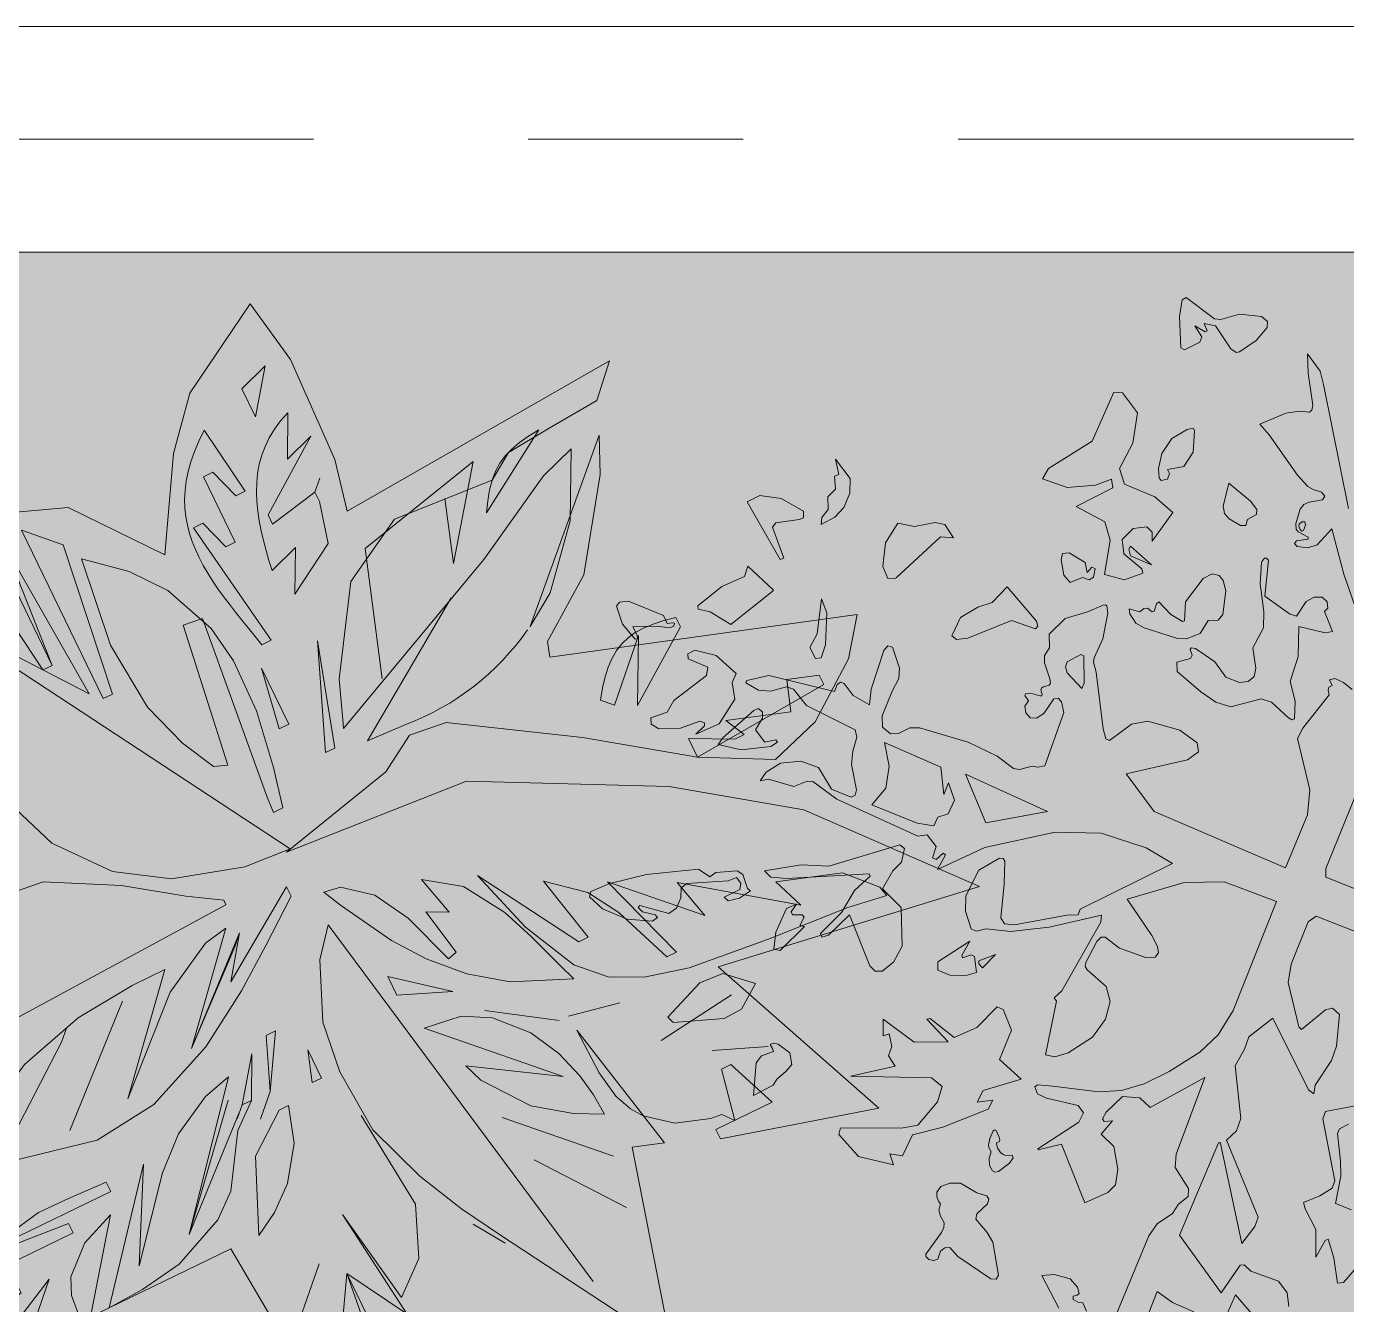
# Model space of a CAD drawing. Header units: millimetres. Extents: x 0 to 1313252738, y -131 to 560100888.
# Drawn here: x 1312630695 to 1312631865, y 559966089 to 559967222 of the extents above; entities that cross this region are included whole.
import ezdxf

# ---------------------------------------------------------------- set-up
doc = ezdxf.new("R2010")
doc.units = ezdxf.units.MM
doc.linetypes.add('CENTERX2', pattern=[101.60000000000001, 63.5, -12.7, 12.7, -12.7])
doc.layers.get('0').update_dxf_attribs({"lineweight": 0})
for name, color, linetype, lineweight in [('001通り芯', 6, 'CENTERX2', 0), ('002外周躯体', 7, 'Continuous', 13), ('009床', 7, 'Continuous', 5), ('010植栽', 92, 'Continuous', 0)]:
    doc.layers.add(name, color=color, linetype=linetype, lineweight=lineweight)

# ---------------------------------------------------------------- blocks, each defined once
blk = doc.blocks.new('樹木平面（CAD素材.com）5dde948b')
at = {"color": 0, "linetype": 'ByBlock', "lineweight": -2}
for points in [[(-68.06893015804599, 520.8026171113041), (-53.45128933142769, 530.7507337849719), (-43.50317265776174, 542.3230327727086), (-43.30014986850073, 547.5001138988009), (-48.47723099459471, 551.9666152624886), (-68.06893015804599, 554.1998659443325), (-84.61528748261117, 549.4288303967569), (-90.40143697648091, 550.0378987645327), (-115.3732400552799, 568.8175067709462), (-118.8246274726734, 566.8887902729903), (-121.1593895491496, 551.9666152624886), (-120.1442756028518, 524.2540045286986), (-116.8959109747193, 522.6298222146306), (-103.3948954890256, 529.3295742601621), (-101.3646675964446, 533.999098413109), (-107.658374063456, 543.7441922975177), (-98.52234854681956, 538.5671111714255), (-96.89816623275328, 539.3792023284594), (-99.53746249311735, 545.8759315847328), (-89.3863230301904, 543.642680902889), (-75.88530754449674, 523.2388905824064), (-70.9112492076638, 520.0920373488989), (-68.04607731959186, 520.8181697374702)], [(-0.0623617916899093, 20.64484045549398), (-7.218915113047843, 15.6200264213453), (-22.4456243074419, -21.83767819685318), (-25.0341648704889, -38.28252412679422), (-15.59360516996457, -77.56743384831952), (-13.00506460691758, -79.69917313553378), (8.007794081338941, -62.49299174587349), (14.25074485104051, -60.97032082643454), (20.49369562074208, -66.60420322835897), (17.90515505769508, -94.46908105409193), (13.4894093913208, -107.4117838693228), (-0.9759643433535528, -129.0337109253564), (-2.194101078905077, -136.9515997064386), (-7.066648021103902, -133.144922407841), (-38.58593605349233, -69.64954506723689), (-59.7510618336928, -86.2466580891214), (-63.55773913229132, -97.36215580102586), (-71.93242918920805, -112.1320637195836), (-66.90761515505801, -158.5735267624718), (-70.86655954560047, -169.5367573824323), (-79.5457837863978, -177.9114474393468), (-51.52863886872729, -246.1271046302127), (-54.57398070759882, -254.5017946871267), (-66.14627969533832, -269.5762367895722), (-84.97457005385877, -180.8239553438206), (-85.63310663922677, -180.0337114413814), (-86.59457005386139, -180.3893211974791), (-121.343213346543, -262.0101291243082), (-84.23755785873438, -313.1179187584544), (-67.43499688312659, -288.614184002357), (-63.83444810263973, -288.4141535145523), (-58.1335792002028, -293.9149919291863), (-33.62984444410177, -302.8163486365033), (-25.72864017581378, -313.2179340023572), (-24.42844200507898, -325.419793758455)], [(-51.53257310264235, -338.3217602218692), (-71.6356371270267, -315.0182083926015), (-93.95014932215052, -365.1591840023575)], [(-108.6975745317577, -329.8782665099798), (-127.3754213305328, -321.7770317538821), (-141.1025135561467, -311.8755226075409), (-150.5956271232171, -336.1708922721746)], [(-228.351922854923, -326.647218491687), (-243.2208557817539, -297.9095050770525), (-232.3525326110212, -297.0427062965646), (-218.1503679768757, -300.7099319063209), (-211.5493618793153, -308.1777367843697), (-210.2825021232165, -313.6452367843694), (-211.9494228549265, -315.17880385754), (-215.4166179768763, -316.1789562965651), (-215.4166179768763, -318.979383125833), (-211.4826850500504, -321.4464258087596), (-206.9486606598039, -322.0465172721747), (-203.8148496841932, -329.3809684916864)], [(-186.8122582207761, -355.5182855648573), (-148.4251574204718, -262.7083065252232), (-141.0740369936429, -252.0566830496132), (-127.4219562009639, -242.9052882325404), (-122.1711558960851, -234.5040077447352), (-113.4698296765746, -227.9030016471747), (-113.3198068107194, -220.7019040861987), (-125.1716132131587, -202.0990687203453), (-124.12145315218, -190.3972851837602), (-98.91761168876474, -122.4369269520525), (-147.2249744936453, -148.8409513422962), (-156.3763693107212, -140.4396708544914), (-171.6787016277922, -139.2394879276621), (-186.2309196155947, -153.041591586199), (-189.5314226643786, -158.8924833544915), (-188.1812168716969, -161.4428720740038), (-180.6800735790129, -160.6927577447354), (-190.7316055912051, -172.694587013028), (-179.3298677863313, -183.4962333544913), (-176.0293647375474, -203.5992973788816), (-177.9796619936423, -217.4014010374181), (-184.8807138229131, -224.3024528666865), (-205.3019831420279, -233.5584630841199), (-225.9697422883728, -181.5081429621687), (-246.4568154590998, -186.5657039377788), (-246.9507178981257, -185.57789905973), (-210.5501081420261, -162.0088746694859), (-206.2827910688538, -153.6075941816811), (-211.1724252152017, -147.1177161329005), (-239.2211447273912, -140.5833868646077), (-247.1779130200776, -136.9383868646077), (-249.5782788737379, -130.6707649133882), (-247.2668154590974, -128.7149112548518), (-233.4424861908082, -130.1373502792416), (-193.1252300932501, -134.9825332060713), (-172.6776691176383, -133.9157039377787), (-152.4968154591006, -127.9592405231446), (-130.449010581051, -117.1131429621691), (-103.3337666786137, -99.95497223046186), (-86.88681545910005, -84.57485027924258), (-73.81815692251621, -63.01600881582771), (-35.27243283715143, 33.47633874514759), (-81.83776058104924, 51.13273356222135), (-117.2431569225118, 50.59931892807481), (-167.5174861908053, 35.59703234270911), (-145.8452015109251, 3.472691641489746), (-140.6888600475104, -6.276942504851376), (-139.948006388975, -11.87779616338821), (-142.9410551694636, -15.61169860241261), (-150.5570307792186, -16.44145469997329), (-174.4717868767802, -7.669747382900367), (-187.0509332182446, 2.139155056124309), (-190.778250291416, 2.007447739051258), (-194.5582502914149, -1.798893724363551), (-204.2224804743419, -20.30994555363213), (-204.7558951084902, -23.95494555363212), (-203.0074804743381, -27.06653091948556), (-186.3790201084885, -41.70209494387608), (-182.7784713280016, -54.97078396826646), (-186.8457579133646, -70.77319250485151), (-198.4475262060477, -86.5756010414366), (-220.0508188889762, -100.5110583585101), (-231.7859408401964, -104.0449303097293), (-239.9871908401947, -102.2446559194854), (-230.2238371816602, -54.69776567558302), (-232.41635242556, -51.62733884631506), (-225.5412304743404, -45.49307055363214), (-190.919286876775, 15.15691420246549), (-190.41921065727, 21.55788981222122), (-236.7596069987303, 10.75624347075836), (-271.1648509011684, 7.155694690270137), (-292.7681435840968, 9.356030056124384), (-301.5028082182435, 7.289048348806772), (-305.9701557792177, 9.422706885392472), (-310.8375643158033, 24.95840810490427), (-310.5708569987291, 38.62715810490454), (-299.0357655353182, 61.36395688539233), (-280.6996374865375, 71.9655727390509), (-277.6325033401918, 71.83221908051428), (-276.1656130962911, 69.43185322685575), (-276.6990277304394, 49.09542030002649), (-279.6105826084859, 19.1575239585627), (-276.3656435840931, 13.91228005612402), (-267.5198509011716, 12.93435322685536), (-221.157228949949, 21.36897212929489), (-210.9778996816567, 21.76903310490479), (-209.333204559709, 26.79202090978242), (-127.3957159926321, 67.23568516283103), (-150.7992830658077, 81.03778882136749), (-190.7053653828807, 94.23980101648978), (-231.3615620292221, 95.13993821161148), (-293.921097090195, 81.58787266283116), (-335.727469041416, 61.88486961405079), (-328.7264019682443, 74.88685132136787), (-330.6266916023924, 76.38707997990468), (-337.0276672121436, 70.88624156527021), (-340.3281702609274, 72.18643973600183), (-336.9276519682426, 82.48800985795332), (-345.0288867243398, 92.58954949209965), (-353.2301367243381, 91.38936656527041), (-424.9410666023868, 124.1943665652702), (-446.2443135536123, 140.0967903457581), (-451.2450757487276, 140.1968055896604), (-463.1468897731211, 135.4960891262458), (-485.650319651173, 142.0970952238072), (-492.9514324560478, 140.5968665652703), (-487.7506397731231, 148.0980098579534), (-474.8486733097052, 156.1992446140511), (-456.8459294072709, 157.9995190042946), (-441.2435513584896, 152.4986805896606), (-429.7417983097075, 133.295753760392), (-412.3391458706791, 126.0946561994169), (-408.6385818462913, 127.8949305896603), (-407.5384141633658, 132.6956622969778), (-411.8390696511668, 155.0990769311242), (-410.8389172121497, 166.9008757116121), (-407.3383836755636, 179.3027659555146), (-408.8386123341007, 185.6037263213679), (-451.9451824560491, 207.2070190042946), (-463.2469050170221, 221.8092446140508), (-469.6478806267805, 223.7095342481971), (-483.850045260926, 220.1089854677098), (-494.4516611145847, 220.9091074189291), (-505.6533684316564, 227.3100830286848), (-504.7532312365328, 229.4104031506363), (-485.1502434316607, 234.0111043701486), (-427.0413867243441, 219.7089244920994), (-424.6410208706838, 225.8098543701485), (-421.8405940414122, 228.0101897360018), (-418.3400605048263, 226.9100220530754), (-410.4388562365384, 216.1083757116121), (-396.1366763584846, 207.8071104677097), (-394.5364324560469, 221.9092598579536), (-383.234709895074, 255.9144427847823), (-379.7341763584882, 260.1150830286851), (-375.7398747625229, 258.856148220149), (-369.5476796901385, 240.3810743976228), (-370.0552366632801, 231.14353748636), (-376.0444089464109, 219.9772840771407), (-384.7743888845252, 198.0508228372196), (-384.5713660952642, 188.2042175581809), (-377.3678167578728, 182.098495155295), (-370.1793061456083, 182.3992696579002), (-360.1935926591141, 187.6327460032312), (-351.6816742353877, 187.6477847283618), (-308.5393315179498, 174.8573490050748), (-282.856948676741, 162.3714474656749), (-268.442330639391, 151.4082168457148), (-263.1637381186702, 150.5961256886808), (-251.7944619201917, 153.5399561329291), (-246.7188921887246, 152.5248421866363), (-240.7297199056011, 153.7429789221878), (-223.7322008271185, 201.1600792579015), (-225.8526610704903, 210.5893599145752), (-228.7852124708916, 213.7474921919302), (-232.5298550283223, 213.0707495610681), (-241.6433224572647, 200.1675233993042), (-248.0498193627536, 196.1070676141339), (-253.644225111213, 196.5131131926509), (-257.3888676686438, 200.6638013286028), (-258.4265397026356, 206.7996011817495), (-255.1330588991077, 211.4916834223909), (-258.291191176464, 216.1837656630323), (-257.3888676686438, 217.8981803278825), (-253.3083602499719, 218.3343033566603), (-244.9668807110538, 215.8880040688041), (-243.4028532975026, 216.008313869846), (-243.0218722608661, 216.9908439116903), (-244.1848670042782, 221.1415320476421), (-243.5632663655597, 222.8058176287241), (-241.8588775174612, 223.9888640056379), (-236.8259175072053, 225.2521169165802), (-235.5827162297682, 227.1971253667607), (-236.0840070674421, 230.8465226650374), (-240.9527943283647, 245.2448487501683), (-240.8512829337378, 251.6400666118116), (-236.4862929646733, 258.4413300519727), (-236.8923385431954, 270.6226974074843), (-222.5153173186663, 284.439526120912), (-202.9048197488046, 290.1943449374257), (-188.9087795609048, 296.1095768219948), (-186.7833064091646, 296.3702480575862), (-185.8007763673195, 295.7486474188686), (-184.6979365244369, 289.0514018275254), (-189.1168152585414, 266.3617252872441), (-196.8937159915258, 249.4375199937763), (-197.6155747977791, 245.6176838106899), (-195.1492238764149, 236.9553781356599), (-188.9532691227468, 186.4966956423495), (-186.6185070462779, 177.868227098862), (-183.2686310235112, 176.3455561794235), (-163.879954649321, 190.8616856114081), (-149.26231382271, 193.2979590825102), (-121.0421461157711, 185.5830930906863), (-105.5109027374965, 174.2138168922088), (-104.4957887911987, 166.194416716497), (-114.139371280984, 159.1901304870775), (-168.4592464514826, 146.6816708599826), (-143.8229949271517, 113.3760642582169), (-27.18640249812961, 63.58472519256292), (-7.696214729312488, 110.330722419339), (-5.716742534041259, 132.7139849350919), (-16.67997315399771, 177.9373112424287), (-11.95969330374282, 187.0733367590628), (11.48943885561675, 216.7654196881226), (10.37598574578078, 220.7751197759785), (11.18807690281755, 223.4144160363399), (14.03039595243535, 224.9370869557783), (11.79714527059332, 230.114168081871), (16.26364663427739, 231.1292820281638), (24.18153541536231, 227.6778946107683), (31.89640140718621, 221.4856995383834)], [(41.56724158626093, 274.2265085702111), (24.31030449928585, 323.5610463600333), (13.65160806321728, 363.9625814224801), (0.6581495506725333, 349.5479633851246), (-7.462762019673391, 347.0101785193929), (-17.08002674047384, 348.2546330239219), (-19.36591296027109, 350.7811388458062), (-17.59134339489901, 353.3076446676901), (-7.365010306322801, 354.6912073796739), (-7.274777955539321, 356.3454671440031), (-16.02731598135506, 361.2781689867288), (-17.95227279802566, 363.6843650075707), (-18.04250514880914, 368.556911949775), (-14.43321111754994, 381.1593636089342), (-11.06453668836548, 385.2799742946254), (-6.2521446466817, 387.5057056139044), (5.598370755960786, 389.6412045824013), (7.553405022892548, 392.7391819592354), (4.605814897364325, 396.4687857915401), (-2.853392767243348, 398.814826911861), (-7.395087756583961, 401.3112552834841), (-16.77925223786951, 411.3270462202381), (-41.8723050380322, 447.1295511537873), (-50.12856513454243, 456.4685994596794), (-27.05164142216017, 466.2813676071746), (-14.66725127738391, 468.2439212366743), (-6.207968391612666, 467.2288072903811), (-3.907043446688476, 469.0560123937083), (-3.0949522896517, 473.5901880204819), (-7.358430864082037, 501.7426814643313), (-7.832150705686217, 519.0672928143921), (3.401776966620674, 503.6375608307435), (6.311770279327903, 491.7268905275768), (28.45817287428145, 381.7900501440831)], [(49.85169929239418, 164.3526428482), (8.270094267387321, 62.9554485378935), (8.270094267387321, 55.18982684875528), (52.12301674722766, 37.67911127520711)], [(92.27852766574145, -15.68400333557792), (-0.2028620839955693, 20.54619131408754)], [(-372.4242256689722, 320.3151894864313), (-333.1393159474501, 356.7070244610231), (-321.5670169597106, 355.7934219093595), (-329.3326386488516, 367.6702550809832), (-337.8595957977122, 369.4974601843105), (-356.2839139229218, 365.8430499776564), (-371.0538218414768, 368.7361247245908), (-381.7125182775526, 351.3776762429861), (-384.3010588405996, 330.3648175547287), (-379.7330460822814, 319.8583882106), (-372.7290614102931, 320.1492565114072)], [(-481.1001041973104, 309.3186504401083), (-519.0146100913371, 279.1697662352171), (-537.1343940326587, 290.2852639471212), (-547.9453575606785, 292.7215374182233), (-548.2498917445663, 295.6146121651577), (-526.780231780478, 312.6685264628741), (-506.6809756438852, 321.6522848875638), (-503.7879008969503, 330.7883104041975), (-481.1907919549375, 309.413084557334)], [(-570.0013515697827, -73.54479203366874), (-524.7780252624469, -70.11878246493097), (-509.4751825220847, -61.66795886204454), (-496.9131474367132, -39.05629570837618), (-525.9200284520302, -30.14867082965793), (-546.4760858644548, -38.59949443254436), (-574.7977649660206, -68.9767792753514), (-570.2352044820035, -73.21089480662386)], [(31.20243914232196, -239.6702237732361), (17.12619242039727, -234.0457405745183), (21.66788740973789, -209.8333931147981), (21.30695800661124, -196.4489277488651), (18.71277792164255, -171.9734025993643), (20.607657288052, -167.7099240249358), (28.45787180604748, -163.5817939766789)], [(39.21807963675019, -146.4602054158763), (8.25334459354417, -152.584726225175), (5.81707112244112, -158.8784326921896), (16.47576755850969, -213.9991199758802), (14.03949408741391, -220.2928264428942), (3.177774862077058, -227.1956012776846), (-11.33835456990709, -233.0832621661816), (-10.01870643972142, -238.6663888707913), (-0.3751239499433723, -257.1414626933174), (-0.3751239499433723, -281.5041974043406), (7.745787620395276, -266.6835337884681), (10.38508388075934, -265.5669084475462), (15.3591422175923, -282.1132657721164), (18.85564581037397, -304.5924001605749), (23.99888980492324, -304.0058898804941), (33.51840281238037, -293.1780077867061)]]:
    blk.add_lwpolyline(points, dxfattribs=at)
for points in [[(-170.6918735794134, 341.8245023390482), (-172.0622774069088, 354.3865374244197), (-162.4694506144406, 364.2077648548006), (-150.1358161669886, 365.5781686822956), (-145.5678034086704, 360.7817552860628), (-145.5678034086704, 352.7877329590083), (-127.0673517374853, 378.368604405583), (-143.0553963915918, 392.3010433184495), (-170.006671665662, 403.4926745763259), (-174.5746844239802, 417.4251134891924), (-162.6978512523601, 439.8083760049448), (-158.5866397698737, 466.7596512790151), (-171.8338767689893, 484.3465003985348), (-179.5994984581302, 485.0317023122824), (-198.7851520430595, 441.4071804703562), (-237.3848598508375, 417.1967128512765), (-242.6380745228998, 408.0606873346428), (-220.7116132829797, 400.52346628342), (-195.5875431122367, 402.5790720246622), (-181.4267035614575, 407.8322866967268), (-180.2847003718743, 400.0666650075881), (-212.7175909559264, 383.6218190776472), (-187.5935207851835, 369.917780802697), (-182.797107388953, 353.7013355106719), (-187.821921423103, 323.3240506678644), (-170.006671665662, 318.7560379095476), (-153.7902263736359, 324.6944544953594), (-154.7038289252996, 328.3488647020131)], [(-114.4540175633628, 451.8908412238015), (-128.0565444436906, 443.8376039165468), (-136.8541986448872, 430.7087968778287), (-140.0348890099376, 417.2416185236793), (-139.2904721159903, 409.1883812164241), (-137.3955927495808, 406.5490849560633), (-131.9139774395989, 407.9702444808731), (-130.2221208624432, 412.9104656861637), (-131.9139774395989, 416.2941788404728), (-117.4316851391595, 419.2041721531787), (-109.1077507795598, 431.9269336133793), (-107.8820946814412, 451.0261145288113), (-109.175425042642, 452.9736294331805)], [(-413.2365646565631, 408.415977215845), (-413.388831748507, 395.4732744006142), (-418.8704470584888, 382.6828386773268), (-426.6360687476226, 374.3081486204123), (-438.8174361031379, 367.6083965748812), (-438.208367735362, 373.8513473445805), (-432.5744853334363, 381.0079006659439), (-432.8790195173241, 392.1233983778479), (-426.1792674717909, 398.9754175153235), (-426.9406029315105, 410.3954494111158), (-423.2861927248632, 411.9181203305546), (-426.0270003798468, 425.4698915135613)], [(-82.51176538669459, 383.9416514438381), (-81.36130291422523, 377.5125964506515), (-77.36852139214533, 372.6400495084468), (-67.14970766612896, 366.8200628830355), (-62.61553203935545, 366.8200628830355), (-60.92367546219975, 372.0986554037572), (-52.93811241803269, 376.5651567674448), (-52.87043815494326, 380.9639838680463), (-58.35205346492512, 388.4081528075258), (-77.63921844448852, 404.4469531589493)], [(-471.8689117482098, 337.7450131673845), (-481.9185398165027, 365.457623901174), (-479.0254650695751, 369.1120341078272), (-458.4694076571431, 372.0051088547612), (-454.5104632666079, 373.5277797742002), (-454.5104632666079, 379.466196360012), (-474.3051852193129, 390.8862282558043), (-493.3385717122982, 393.3225017269064), (-504.301802332262, 387.8408864169264), (-475.0665206790326, 336.8314106157213)], [(-14.33621146284349, 363.3912335533369), (-12.75213241578967, 361.8673094068035), (-11.32846643678567, 362.328496977465), (-9.64412922219708, 367.1609406526554), (-10.30583312792805, 369.9681693436373), (-12.83233894981458, 370.1486340452007), (-15.17838007013415, 367.8627478254011), (-15.43905130572602, 366.1583589773045)], [(-223.9241581351489, 322.9201199100689), (-218.2395200359133, 316.2880421276241), (-207.140940889778, 320.6191949651393), (-201.2532800012814, 318.7243155987262), (-197.4635212684552, 320.8898920174843), (-196.0423617436427, 328.7401065354802), (-198.9523550563499, 329.9582432710313), (-203.1481593676908, 325.221044854999), (-204.7723416817644, 333.9510247931157), (-218.9839369298606, 342.5456562050604), (-225.074620607611, 342.0042621003709), (-226.0220602908193, 336.5226467903903)], [(-164.6011899016557, 339.8450301437774), (-146.0246046845022, 331.9271413626948), (-164.6011899016557, 348.3719872926354), (-166.1238608210951, 345.7834467295893)], [(-123.4132597330281, 237.5049342030625), (-123.5147711276549, 245.6258457734039), (-111.4349151667738, 248.8742104015405), (-110.0137556419613, 251.8180408457892), (-111.9424721399227, 256.9951219718814), (-110.8258467989981, 258.4162814966912), (-107.0699251977166, 257.8072131289159), (-89.91449950536847, 246.1334027465505), (-80.06789422632937, 232.530875866229), (-67.98803826544825, 227.6583289240243), (-60.47619506288538, 228.4704200810584), (-55.09609114753039, 233.0384328393752), (-53.67493162272513, 240.3472532526826), (-56.31422788308191, 258.4162814966912), (-46.87366818255759, 276.1807755568125), (-46.67064539330385, 290.4938821995383), (-49.71598723218268, 315.0596396998203), (-48.59936189125801, 334.4483160740101), (-46.06157702552809, 338.0012148860342), (-44.03134913293979, 337.899703491405), (-42.30565542424665, 335.9709869934491), (-45.65553144701334, 304.2994318691185), (-23.7290702070859, 288.5651657015824), (-17.63838652933555, 286.5349378089973), (-9.009917985848004, 299.4268849269138), (-1.802608967165724, 303.2843179228257), (5.100165867621398, 303.2843179228257), (9.668178625939618, 299.223862137655), (10.27724699371538, 293.5392240384162), (7.333416549463436, 290.6969049887971), (14.23619138425783, 272.9324109286758), (7.942484917239198, 271.8157855877539), (-15.40513584748623, 277.2974008977344), (-16.11571560989614, 250.802926899496), (-23.32302462857115, 228.5719314756875), (-18.75501187025293, 211.0104602048245), (-19.26256884340182, 195.377705431918), (-21.69884231450487, 194.6671256695131), (-24.54116136412267, 196.3928193782108), (-39.6663591638826, 210.1983690477905), (-48.90389607514589, 213.3452222812975), (-75.80441565189905, 206.0364018679907), (-89.10240834833166, 210.2998804424196), (-102.5019124393984, 219.4359059590538)], [(-123.085462521205, 266.7926457866779), (-115.3705965293811, 266.2850888135317), (-102.9862063846049, 271.0561243611064), (-95.88040876055678, 282.7299347434723), (-86.94740603318131, 283.0344689273598), (-82.78543885338513, 287.8055044749353), (-80.34916538228207, 309.0213859524515), (-82.68392745875826, 318.1574114690852), (-86.03380348152494, 322.5224014381438), (-92.32750994853632, 323.842049568324), (-100.2453987296212, 319.9846165724121), (-115.8781535025227, 299.0732692787833), (-116.8932674488205, 282.2223777703257), (-118.7204725521478, 281.7148207971795), (-129.0746348043285, 288.0085272641936), (-139.6318198457702, 299.1747806734128), (-141.7635591329854, 297.3475755700861), (-143.5907642363126, 290.9523577084424), (-145.620992128901, 290.2417779460375), (-149.7829593086972, 293.5916539688033), (-152.828301147576, 293.1856083902862), (-156.4827113542305, 290.2417779460375), (-165.8217596601207, 292.9825856010275), (-165.2126912923449, 288.6175956319694), (-159.8325873769972, 280.1921498777406), (-152.7267897529491, 276.2332054871995)], [(-315.4335081623467, 285.274724952842), (-299.902264784072, 294.4107504694762), (-287.4163632446689, 298.6742290439051), (-274.0168591536094, 312.5305344107996), (-248.1314535231468, 282.0771160220206), (-246.7610496956513, 277.6613703556477), (-248.8927889828665, 275.2250968845455), (-270.0579147630669, 282.6861843897959), (-308.8860232087573, 266.8504068276306), (-318.9356512770573, 265.7845371840235), (-323.0468627595437, 268.9821461148454)], [(-614.9344187331044, 279.2501294226318), (-603.7004910608048, 265.9859738577411), (-601.602588905127, 266.5950422255164), (-602.0763087467312, 269.6403840643948), (-605.7983932164752, 276.8815302146154), (-584.4810003443307, 277.6259471085632), (-573.1793984089344, 276.0694390575818), (-569.3896396761082, 277.5582728454774), (-568.848245571422, 280.2652433689246), (-571.0138219901819, 280.5359404212691), (-575.2096263015228, 279.8591977904071), (-578.7286879820058, 287.1003439406277), (-609.5881519493014, 299.755431137743), (-617.6413892565506, 299.0110142437952), (-620.2130112538252, 295.2889297740553)], [(-443.9279003765005, 248.9923319505856), (-438.9030863423577, 249.4491332264174), (-435.0202754977836, 261.0975657601257), (-433.8782723082077, 289.4192448616905), (-438.6746857044381, 301.752879309146), (-442.3290959110927, 270.6903925525912), (-448.9527144106505, 258.5851587430516)], [(-549.9541728934599, 181.9437914453669), (-529.2458483890913, 191.0798169620006), (-515.2372759302489, 213.0062782019217), (-517.6735494013518, 227.623919028536), (-514.1714062866412, 235.6940749015625), (-531.9866560440823, 251.6821195556713), (-550.8677754451237, 256.2501323139886), (-556.9584591228813, 253.2047904751102), (-556.6539249389933, 248.7890448087374), (-539.4477435493282, 241.3279573034865), (-540.3613461009918, 234.0191368901797), (-569.2920935703332, 211.7881414663707), (-575.2305101561468, 201.4339792141854), (-589.6958838908139, 196.2568980880933), (-589.5436167988701, 190.6230156861693), (-582.8438647533367, 186.5118042036838), (-563.6582111684073, 187.1208725714596), (-546.2997626868054, 193.3638233411593), (-542.340818296263, 191.9934195136643), (-542.340818296263, 189.2526118586743)], [(-220.9487914059755, 245.9182197381442), (-222.2684395361611, 241.5532297690857), (-220.7457686167217, 236.2746372483639), (-207.9553328934307, 222.4690875787842), (-205.7220822115887, 227.1386117317302), (-205.9251050008497, 251.3998350481243), (-208.7674240504675, 252.5164603890462)], [(-525.5914381824368, 179.050716698433), (-530.007183848811, 172.8077659287332), (-509.755660620267, 167.9352189865285), (-483.5657208059164, 170.9805608254064), (-477.6273042201101, 174.787238124004), (-478.9977080476055, 176.9189774112183), (-488.7428019320104, 174.9395052159475), (-496.9652248969833, 185.5982016520202), (-490.8745412192256, 196.1046309961493), (-490.8745412192256, 201.2817121222415), (-494.5289514258802, 204.7838552369517), (-498.4878958164227, 202.8043830416809)], [(-378.4564090976092, 153.4540281552126), (-381.6540180284318, 134.0399739323661), (-393.9876524758838, 119.193932467836), (-353.789140202698, 102.9774871758113), (-338.9430987381675, 100.6934807966527), (-335.5170891694324, 108.4591024857914), (-326.381063652796, 111.4283107786973), (-320.6710477049019, 123.5335445882374), (-325.9242623769642, 138.8363873285989), (-330.2638744973701, 128.5583586223861), (-332.7762815144415, 152.7688262414653), (-382.7960212180078, 174.4668868434705)], [(-310.8498202745213, 146.3736083798217), (-238.2184174172835, 113.2555158820241), (-292.806169879168, 103.4342884516427)], [(-413.6420815298952, 21.79344090970289), (-395.7760760751444, -23.37912970031903), (-391.1065519221993, -28.15016524789462), (-384.9143568498149, -28.04865385326548), (-374.864728781522, -20.0292536775537), (-367.0483513950638, -5.919169824085657), (-367.9619539467276, 28.18865877134704), (-384.5083112713, 44.93803888517549), (-375.3722857546636, 60.67230505271118), (-367.6574197628397, 68.48868243916466), (-365.1196348971098, 80.5685384000476), (-369.1800906822791, 83.81690302818379), (-432.0156439577949, 64.83427223251147), (-456.479890063445, 66.05240896806254), (-489.1665591340678, 60.87532784196992), (-483.3804096402054, 55.29220113736073), (-469.4733485759899, 53.87104161255093), (-396.2836330482933, 58.13452018697989), (-395.3700304966296, 56.20580368902392), (-409.1755801662111, 43.41536796573655), (-420.7478791539434, 23.72215740765932), (-439.5274871603578, 5.348594979762765), (-438.2078390301793, 1.998718956996981), (-432.3201781416828, 3.825924060323359)], [(-626.0641914848783, 49.50922387457421), (-593.6820565981434, 57.42711265565686), (-547.595883436461, 62.40117099249073), (-537.6477667627877, 55.59990755233002), (-532.1661514528131, 59.45734054824197), (-513.3865434463987, 60.77698867842264), (-508.4124851095585, 57.42711265565686), (-504.0474951405013, 45.0427225108865), (-501.5097102747714, 43.01249461830184), (-511.2548041591835, 36.51576536202856), (-521.4059436221105, 34.28251468018471), (-524.9588424341308, 37.32785651906261), (-511.0517813699225, 44.12911995922331), (-510.1381788182589, 49.91526945309124), (-513.7925890249134, 54.78781639529597), (-521.4059436221105, 51.94549734567681), (-558.0515570832687, 49.61073526920336), (-562.8225926308478, 45.65179087866226), (-563.1271268147357, 36.71878815128684), (-566.984559810644, 27.68427402928228), (-573.9888460400653, 22.91323848170714), (-599.6712288812668, 30.01903610575573), (-600.9908770114525, 28.1918310024289), (-597.3364668047979, 24.53742079577523), (-585.8656792116926, 21.69510174615607), (-583.8354513191042, 19.36033966968307), (-588.2004412881614, 16.21348643617557), (-610.9389936851185, 18.0406915395024), (-632.5609207411508, 27.07520566150697), (-644.0317083342561, 37.73390209757963), (-642.9150829933387, 42.50493764515522)], [(-479.0852087549537, 6.382742312548089), (-480.8109024636469, -8.742455487212283), (-475.1262643644113, -9.757569433505068), (-453.7073600976327, 11.55982343864025), (-457.8693272774362, 12.47342599030389), (-454.0118942815206, 19.78224640361122), (-455.6360765955941, 21.81247429619589), (-464.2645451390816, 21.91398569082549), (-465.381170479999, 24.35025916192762), (-460.8131577216809, 31.25303399671793), (-469.4416262651684, 27.29408960617639)], [(-302.8860124694365, -15.06867732281853), (-301.0588073661093, -29.38178396554486), (-311.615992407551, -32.32561440979362), (-324.9139851039836, -31.61503464738826), (-335.4711701454253, -27.25004467833014), (-335.3696587507984, -19.94122426502326), (-307.0479796492327, -1.466150442497109), (-314.052265878654, -14.15507477115534), (-313.6462203001392, -16.18530266374046), (-305.9313543083153, -13.74902919263832)], [(-295.7802148453884, -25.11830539111588), (-284.2079158576489, -13.2414722194917), (-299.231602262782, -18.82459892410134), (-299.1300908681552, -21.56540657909136)], [(-367.6809471433699, -167.1856169954926), (-353.0633063167516, -164.6732099784185), (-335.7048578351496, -143.8887519280765), (-331.5936463526632, -130.4131142910419), (-341.1864731451315, -122.6474926019032), (-412.4474721748738, -121.0486881364922), (-373.390963091264, -112.3694638956904), (-379.3293796770777, -103.0050377411403), (-376.1317707462549, -95.01101541408615), (-378.6441777633264, -83.5909835182938), (-383.8973924353959, -85.41818862162063), (-383.8973924353959, -70.57214715709097), (-356.4893158854939, -90.89980393160113), (-326.3404316806009, -90.6714032936852), (-345.0692839896983, -70.80054779500688), (-342.3284763347074, -70.11534588125915), (-320.858816370619, -86.78859244911564), (-300.9879608719384, -78.10936820831377), (-282.9443104765924, -59.83731717504634), (-277.4626951666105, -62.12132355420454), (-270.1538747533013, -80.39337458747241), (-280.8887047353455, -106.4310473098785), (-261.4746505124967, -123.7894957914823), (-295.2779449240443, -133.8391238597796), (-300.5311595961066, -144.3455532039083), (-286.8271213211592, -142.289947462666), (-290.7099321657261, -150.5123704276361), (-331.1368450768314, -166.5004150817453), (-357.8597197129894, -173.1240335813049), (-366.7673445917061, -191.8528858904042), (-377.9589758495822, -190.0256807870773), (-374.6683148070115, -199.8215303688012), (-405.8661500897397, -192.445035692408), (-423.1907614398041, -172.819499397417), (-421.8118983294225, -166.9572163575767)], [(-466.7254034010656, -100.6364385331235), (-464.8981982977384, -110.6860666014208), (-470.0752794238324, -117.0812844630645), (-478.196190994171, -123.6795251139665), (-481.343044227684, -129.1611404239465), (-498.8030041039128, -138.3986773352098), (-496.5697534220708, -109.4679298658698), (-491.6972064798646, -103.2757347934844), (-481.140021438423, -99.21527900831416), (-481.8506012008255, -96.67749414258242), (-483.9823404880408, -93.1245953305579), (-481.5460670169377, -91.90645859500681), (-477.0795656532536, -92.82006114667001)], [(-286.281789643599, -169.7593654103734), (-289.4230091557947, -176.5159507762273), (-290.5491067167714, -181.9093654103735), (-290.3713018387243, -184.3393654103733), (-288.1783750094509, -188.3103410201297), (-289.986057936283, -193.8222922396417), (-289.5711798875018, -200.3121702884223), (-287.0819115948216, -205.1721702884224), (-284.8297164728683, -206.3279019957394), (-281.6292286679927, -205.705584922569), (-271.9388628143315, -198.3563166298859), (-268.8173993996934, -193.5424141908615), (-269.6998384240833, -191.3033898006179), (-275.1525213509194, -191.5536337030566), (-277.6549603753046, -190.6711946786663), (-279.9466676923803, -188.8799751664715), (-282.2383750094559, -185.2975361420813), (-283.4369115948175, -181.4780239469591), (-283.1208140338458, -180.0950971176908), (-281.19349696067, -179.2697312640325), (-280.6008140338418, -177.8999751664719), (-281.1276433021376, -175.2526580933013), (-283.8013018387173, -169.2599751664715), (-285.0964237899425, -168.7221702884221)], [(-288.5037182674387, -300.6753281188485), (-283.8341941144936, -301.1490479604518), (-281.6686176957337, -297.4946377537985), (-286.811861690283, -268.3947046267426), (-291.7520828955712, -259.5970504255397), (-301.9032223584982, -247.8217286485451), (-300.7527598860361, -243.0168559694262), (-291.4137115801459, -234.422224557482), (-290.2181329322884, -230.2790557840949), (-292.1731671992202, -227.0908460564797), (-300.8956277747748, -224.5643402345959), (-315.3869201695161, -215.9622407914712), (-324.7644811451209, -215.9754115231785), (-332.9303348036592, -218.9519968890322), (-336.3415543158589, -224.0622407914716), (-336.2641762670719, -228.1826218890328), (-334.7528348036612, -231.8572560353746), (-333.1525909012234, -234.2872560353744), (-334.6342982182942, -239.8584755475695), (-333.1229567548762, -245.1037194500082), (-329.7446640719536, -251.1490853036666), (-330.0113713890278, -255.2089633524474), (-332.2635665109737, -259.7429877426912), (-346.013810413413, -278.9459145719598), (-346.1323469987801, -280.842499937813), (-343.4652738280529, -283.5688414012279), (-339.1090543158534, -284.5171340841548), (-335.3158835841496, -283.2724999378129), (-333.0340543158563, -276.3084755475693), (-329.2705177304924, -273.1968901817154), (-324.9439323646329, -273.107987742691), (-317.8066741837501, -280.914443297685)]]:
    blk.add_lwpolyline(points, close=True, dxfattribs=at)
blk = doc.blocks.new('樹木平面（CAD素材.com）463e85fd')
at = {"color": 0, "linetype": 'ByBlock', "lineweight": -2}
for p, q in [((-140.9869636327639, 273.5519565921295), (-183.0772731401703, 284.7338874734342)), ((-183.0772731401703, 284.7338874734342), (-157.3127534501836, 208.3520534632226)), ((-106.4899874003167, 256.6756532158561), (-140.9869636327639, 273.5519565921295)), ((-68.28175091246521, 223.1268018837618), (-106.4899874003167, 256.6756532158561)), ((-93.16815075993507, 225.9134811357417), (-75.99794651279444, 231.773894099857)), ((-53.52811101324186, 101.7990639389099), (-93.16815075993507, 225.9134811357417)), ((-75.99794651279444, 231.773894099857), (-18.62547625886145, 73.70235266127565)), ((-48.33114437967743, 194.4020751710504), (-68.28175091246521, 223.1268018837618)), ((-157.3127534501836, 208.3520534632226), (-124.7289185533736, 153.2712212576607)), ((-28.13493428170114, 150.0573970490149), (-48.33114437967743, 194.4020751710504)), ((-124.7289185533736, 153.2712212576607), (-93.75979258131336, 121.3376032699852)), ((-13.0084000843417, 100.0071305215824), (-28.13493428170114, 150.0573970490149)), ((-93.75979258131336, 121.3376032699852), (-66.14787109468853, 100.6598085510004)), ((-66.14787109468853, 100.6598085510004), (-53.52811101324186, 101.7990639389099)), ((-4.557602868884714, 64.09725196375621), (-13.0084000843417, 100.0071305215824)), ((-18.62547625886145, 73.70235266127565), (-12.8492116751986, 60.08130500951847)), ((-12.8492116751986, 60.08130500951847), (-4.557602868884714, 64.09725196375621))]:
    blk.add_line(p, q, dxfattribs=at)
for points in [[(64.87344115809537, -208.4006933363926), (112.866327817368, -287.1695886965326), (115.9339471599996, -335.1526133210518), (100.4440917453776, -369.8348399301676), (48.23453339434308, -296.1103465644464), (105.1619054224538, -384.3590225649814), (52.0455928749434, -348.6651840669438), (49.09407759532768, -382.0500720129838), (61.27710273060438, -411.530423871769), (79.63779175892705, -447.9047748448411), (74.58298521333926, -522.0098243059657), (66.66333790613135, -526.6593430447801), (-50.69051506151663, -326.767445010897), (-316.0219968634738, -455.2777475464754), (-251.8870690823606, -270.6644111382557), (-486.7694881241259, -271.8234942162799), (-519.5284905530661, -253.0889931933707), (-500.3437616448718, -243.7970867097856), (-310.5679840088888, -22.69529164243067), (-388.3638858134981, 13.23306679962297), (-442.7513546963509, 52.68639525292201), (-479.1571660907683, 88.79421319286666), (-495.2187005810174, 107.6124633733698), (-360.9947889334999, 159.2041324870379), (-479.4974709846718, 304.9531136557817), (-194.8653991050414, 330.2078784592287), (-109.3344766449809, 288.3020605320253), (-101.6804862270765, 378.1253161136083), (-87.04568924194973, 431.5969683358816), (-33.69849104613604, 510.6586887315606), (2.210910667567077, 461.4869422002593), (41.4854195432963, 372.8611264700903), (52.32457569726829, 327.0912996851766), (284.7493371718192, 460.1369789706695), (273.4802838753712, 424.9771922588661), (231.3132157280288, 400.5596942925185), (195.2824257752818, 378.9565882892284), (180.7266572253975, 354.5646944563414), (94.25626413138158, 320.0613180031323), (55.48428558568412, 264.6792259063459), (45.15805847412047, 178.1815196798943), (48.87967691653829, 138.8325605516838), (49.06971350708591, 134.4107353617137), (173.4559059434177, 284.2549457008918), (226.2168366775986, 358.2245420584895), (250.8037572530629, 382.275697453144), (250.0908308662656, 318.376950207934), (232.2026786533061, 254.7394560288021), (214.5293114248161, 224.9031177708821), (275.6785836719974, 394.3235383158535), (276.6436214427631, 359.4866562977641), (262.0312883383485, 270.5235171542763), (229.7747674301608, 211.5414114984942), (231.8612711755759, 197.7470726228839), (504.3243771039815, 235.3713145598567), (496.5739920711094, 196.2226213883286), (467.131379472923, 140.4291135789126), (431.9918060830932, 106.8610299227548), (362.7308421760208, 108.9123217427095), (261.0175554259567, 126.4399552010554), (139.9463286136106, 139.6461536649203), (107.5089734652356, 128.612118129382), (86.70823174186262, 96.17382247443766), (-1.581974050115604, 24.91365875925749), (158.117521640981, 87.648229416518), (337.5617676787278, 83.07931474740327), (456.9156264083321, 62.39947116556868)], [(-29.03322297881823, 410.526817543965), (-20.22218437683114, 455.7410936319212), (-41.08106384153143, 435.4016439628977), (-29.03322297881823, 410.526817543965)], [(-14.2680096510594, 274.3645594844238), (6.590869813637254, 294.7040091534436), (6.07144001796405, 253.5056800197253), (35.48164318680939, 298.4602412098429), (27.70946417617234, 335.6426233893253), (23.6935172219346, 343.9342321956356), (-13.74857985538256, 315.5628886181422), (-17.76452680962029, 323.8544974244523), (20.19700006337371, 393.4241701356659), (-0.661879401322949, 373.0847204666443), (-0.1424496056497446, 414.2830496003644), (-6.630637049409414, 407.0551074878166), (-12.14932094823234, 399.6600115031542), (-16.75112608314521, 392.1070781656144), (-20.48870320667629, 384.4035640780093), (-23.414275505158, 376.5579565987136), (-25.58006616494458, 368.5787430861018), (-27.03829837235026, 360.4744108985469), (-27.8420244746194, 352.2530457997345), (-28.04346765806986, 343.9231351480321), (-27.69444951436162, 335.4923371409495), (-26.84965474097408, 326.9699942692168), (-25.55844341839839, 318.3629095979686), (-23.87507267794717, 309.6816563735229), (-21.8526208383264, 300.9322604431109), (-19.54165276411731, 292.1240123544921), (-16.99562239722218, 283.2658270322245), (-14.2680096510594, 274.3645594844238)], [(-23.33876315088128, 208.5511188296077), (-15.04715434457103, 212.5670657838455), (-83.83768236227115, 312.3260863574178), (-75.5460735559609, 316.3420333116537), (-55.20662388694109, 295.4831538469589), (-46.91501508063083, 299.4991008011948), (-75.0266437602877, 357.540362445372), (-66.73503495397381, 361.5563093996097), (-46.395585284954, 340.6974299349131), (-38.10397647864375, 344.7133768891508), (-74.50721396461084, 398.7386915790921), (-79.19038853937307, 389.111294439017), (-83.08209202313083, 379.8047935784888), (-86.2114229611725, 370.7989534337958), (-88.60788149349173, 362.074367602123), (-90.30345524270888, 353.6104248965348), (-91.32681518793835, 345.3881205089093), (-91.70788903534776, 337.3868172808379), (-91.47906600225909, 329.5867331862901), (-90.66861547309236, 321.9680342562478), (-89.30726834339657, 314.5117416540525), (-87.42537988554251, 307.1959874657514), (-85.05242426801851, 300.0034252049518), (-82.21998751876163, 292.9126145238697), (-78.95839893864104, 285.9037474249708), (-75.29592791206595, 278.9569899392427), (-71.26413449547546, 272.0529616353451), (-66.89334798973503, 265.171854515751), (-62.21349610103425, 258.2930314220757), (-57.25448056403911, 251.3979151123422), (-52.04665665110588, 244.4646376725814), (-46.62115685250318, 237.4750494270265), (-41.00707971351948, 230.4089148119783), (-35.2355836958959, 223.2460242352118), (-29.33493818404895, 215.9665437276999), (-23.33876315088128, 208.5511188296077)], [(175.9195630984249, 325.5330102981534), (222.1726987777292, 399.1186299636029), (212.979743462769, 393.4530785767166), (205.0023985721491, 387.7928031754327), (198.167176591789, 381.9957493654856), (192.3976749587746, 375.9174272129712), (187.6179186763875, 369.4145775395591), (183.7535910696497, 362.3447443563018), (180.7266572253975, 354.5646944563414), (178.4628004686492, 345.931971850754), (176.8856182365089, 336.3020866056067), (175.9195630984249, 325.5330102981534)], [(138.996895816781, 338.3599958543746), (146.5093599295796, 280.578449108034), (164.1314371335502, 371.007001283946), (68.3883635142156, 293.924864459932), (83.41329173981285, 178.3617709672508)], [(23.6935172219346, 343.9342321956356), (27.96917907401076, 356.2417879561853)], [(-389.0689188087637, 287.3310364518074), (-331.8068018580962, 253.6451714308896), (-323.5151930517859, 257.6611183851255), (-347.6108747772087, 307.4107712229925), (-389.0689188087637, 287.3310364518074)], [(-208.9909591504547, 190.2893883432862), (-256.9226077034582, 310.3878585858802), (-294.1049898829406, 302.615679575245), (-217.282567956765, 186.2734413890484)], [(-164.0363979603353, 160.8791851744408), (-155.744789154025, 164.8951321286768), (-199.400775854956, 297.3011581318205), (-236.3234431366, 310.1281436880436), (-164.0363979603353, 160.8791851744408)], [(-290.8681876222145, 232.5265770683545), (-282.5765788159042, 236.5425240225905), (-335.3033190166607, 303.13510937092), (-290.8681876222145, 232.5265770683545)], [(-258.2211821926467, 207.3920357515835), (-176.3439537208833, 165.1548470265152), (-244.8747668407486, 285.5130321669477), (-253.1663756470589, 281.4970852127117), (-208.9909591504547, 190.2893883432862), (-217.282567956765, 186.2734413890484)], [(-266.5127909989569, 203.3760887973458), (-258.2211821926467, 207.3920357515835), (-372.7454160939779, 274.7637657934228), (-266.5127909989569, 203.3760887973458)], [(276.8376667500197, 159.4411192740917), (289.1452225105713, 155.1654574220156), (310.5235317709412, 216.7032362247555), (309.7443870774295, 154.9057425241808), (347.7059139504237, 224.4754152353926), (343.6899669961858, 232.7670240417047), (332.9740409806982, 230.0070760284034), (323.4516520920442, 226.9069733740725), (315.0476044781826, 223.3852543940884), (307.6830100203624, 219.3617401023621), (301.2802113553844, 214.755823946638), (295.7603203645122, 209.4873269408181), (291.0460812792371, 203.4748133717767), (287.0602643025705, 196.638907442808), (283.7247845051388, 188.8977718460846), (280.9607537681804, 180.1712275955215), (278.6913438893935, 170.3790697335534), (276.8376667500197, 159.4411192740917)], [(33.14420910627087, 113.0677601081115), (41.43581791258111, 117.0837070623474), (26.15117478914545, 212.0476359881704), (33.14420910627087, 113.0677601081115)], [(-7.794405129610822, 134.1863544706448), (0.4972036767030659, 138.2023014248807), (-23.5984780487197, 187.9519542627495), (-7.794405129610822, 134.1863544706448)], [(362.7308421760208, 108.9123217427095), (474.7974185101411, 173.4271879083389), (470.7814715559034, 181.7187967146492), (441.8906981827312, 177.9625646582499), (445.6469302391342, 149.0717912850778), (387.8653834927937, 141.5593271722791), (404.1888862075793, 128.9920565138945), (395.8972774012655, 124.9761095596568), (354.6989482675453, 125.4955393553318), (362.7308421760208, 108.9123217427095)], [(-428.5887350687844, 94.166376339439), (-350.4677386534204, 80.819960987541), (-374.5634203788395, 130.5696138254079), (-428.5887350687844, 94.166376339439)], [(-429.1081648644576, 52.9680472057189), (-404.2333384455232, 65.0158880684321), (-408.2492853997609, 73.30749687474234), (-437.1400587729331, 69.55126481834304), (-429.1081648644576, 52.9680472057189)], [(-400.4771063891238, 36.12511469525997), (-359.0190623575689, 56.204849466445), (-363.0350093118032, 64.49645827275526), (-400.4771063891238, 36.12511469525997)], [(456.9156264083321, 62.39947116556868), (612.6381894433797, -5.491688671947486), (380.9925726623442, -76.73987425686029), (523.6284352433322, -202.1528659428786), (383.1905153317166, -229.2256350311873), (379.1745683774788, -220.934026224877), (428.9242212153476, -196.8383444994542)], [(-384.1536036743382, 23.55784403687358), (-293.205621702753, 47.13409596661949), (-302.8155267034926, 50.13259458238461), (-312.1325128807293, 52.11417211567096), (-321.1628119268207, 53.07478664802694), (-329.9163478008486, 53.01167895957405), (-338.4014380830995, 51.91877318689694), (-346.6255192500139, 49.79451489418715), (-354.5997719877342, 46.63451251128754), (-362.3304279886106, 42.43472411976108), (-369.8274371832122, 37.19033058326204), (-377.098236047972, 30.89977746597287), (-384.1536036743382, 23.55784403687358)], [(-355.5225451990045, 6.714911526414652), (-252.2670074668713, 26.01550160408442), (-276.6224040901325, 55.16598987509496), (-355.5225451990045, 6.714911526414652)], [(-47.31422138962807, -58.97830564172546), (-43.03855953755555, -46.67074988117747)], [(395.757785990103, -212.9021323164034), (384.3676991666871, -207.6769967495557), (374.5320375195916, -211.0951031829318), (342.5875834617618, -215.3732206821624), (314.6174676849587, -208.856322838863), (303.3954462427682, -202.5003472062999), (290.3936949229792, -191.3517491228986), (275.7380831578412, -170.8074719122078), (255.7871334775846, -132.7728066977406), (333.7005773916864, -232.7221521897481), (304.8098040185141, -236.4783842461493), (339.6547521174616, -414.0986863372454), (189.0890292681033, -315.17254426414), (153.7856619566464, -291.1889456769641), (116.740559032838, -262.287217591178), (75.14096358348252, -221.1392513272894), (45.86743951062271, -169.8728742627072), (30.68907215041327, -125.7148698655764), (27.96531922470604, -70.59001870693555), (35.34215177564693, -39.41800066621546), (270.3447943040846, -355.5379948973932)], [(-85.5354631604605, -149.1471429197991), (-47.31422138962807, -58.97830564172546)], [(96.36050078271364, -101.9946390603072), (145.8504387227403, -98.49812190174637), (88.32860687423816, -85.4114214476849), (96.36050078271364, -101.9946390603072)], [(330.7234900288022, -142.0338851160013), (393.0404135250538, -101.6147006757928)], [(-193.5860925403431, -221.9536178917388), (-146.813527065362, -107.1696690925673)], [(240.2949378528902, -124.4118079120289), (174.481497198074, -115.3410544122053)], [(248.5865466592004, -120.395860957793), (294.060537644993, -108.6077349929182)], [(-196.5631799032308, -131.2653508179901), (-200.8388417553069, -143.5729065785381)], [(-15.96579044924874, -187.108669792793), (-11.17069880149574, -133.6027848985286), (-19.46230760780963, -137.6187318527645), (-15.96579044924874, -187.108669792793)], [(-243.0760304803734, -225.4501350502997), (-200.8388417553069, -143.5729065785381)], [(21.21659173023363, -179.3364907821578), (29.50820053654752, -175.3205438279201), (17.46035967383796, -150.4457174089857), (21.21659173023363, -179.3364907821578)], [(425.4277040567866, -147.3484065594239), (375.9377661167563, -150.8449237179866)], [(-40.8406168681795, -199.1565106555026), (-32.54900806186924, -195.1405637012667), (-32.02957826619604, -153.9422345675484), (-40.8406168681795, -199.1565106555026)], [(428.9242212153476, -196.8383444994542), (392.2612688315385, -163.4121943763712), (383.9696600252282, -167.4281413306089), (395.757785990103, -212.9021323164034)], [(-32.54900806186924, -195.1405637012667), (-44.4427047857389, -221.8013856553134), (-50.90988300391837, -275.4374107335861), (-62.40531577540786, -300.9855716927268), (-96.69524746739624, -340.1587539598513), (-129.1539314315505, -362.7869552109642), (-158.4814295435226, -378.9747554159566), (-128.032366783369, -251.6235359584207), (-132.0337304726454, -341.7229732139877), (-111.2199138458818, -259.3986632590622), (-97.2302089546447, -224.688523777354), (-73.10442095749931, -191.5690059199796), (-52.88845773088907, -174.2816842365719), (-87.61318234316059, -313.9404594546759), (-42.97844779421757, -205.3102885357775)], [(-24.51711415339742, -211.7237813138891), (-15.96579044924874, -187.108669792793)], [(-53.14817262872747, -194.8808488034301), (-87.61318234316059, -313.9404594546759)], [(-354.6231770188206, -248.766672082209), (-316.9213650436613, -199.7961639378536), (-327.9091153329828, -201.4347964389726), (-336.9076943393484, -204.2658426697144), (-344.0136603481187, -208.3329985374057), (-349.3268882881785, -213.6815663281632), (-352.9447656057637, -220.3556435440132), (-354.9683720138455, -228.3980449884221), (-355.4946933639621, -237.8536973243154), (-354.6231770188206, -248.766672082209)], [(-40.8406168681795, -199.1565106555026), (-45.11627872025565, -211.4640664160524)], [(189.7661403215097, -210.3049833380282), (288.2265864058936, -244.5102781546229)], [(218.137483899005, -247.7470804153454), (300.0147123707683, -289.9842691404156)], [(-175.0646471561849, -387.0066493244504), (-157.4425699522107, -296.5780971485401), (-180.1600634770693, -321.4983464357392), (-192.7217278271801, -351.5936202248586), (-191.9931667201162, -368.1747898525), (-183.3562559624952, -391.0225962786863)], [(163.8524543112253, -304.7494824681762), (192.483512786559, -321.5924149786351)], [(6.052172093473928, -401.651639165535), (27.43048135384743, -340.1138603627952)], [(88.18911546307574, -423.2896633237451), (67.58995089621385, -423.0299484259067), (79.63779175892705, -447.9047748448411), (92.20506241730982, -431.5812721300553), (52.0455928749434, -348.6651840669438)], [(52.0455928749434, -348.6651840669438), (79.89750665676183, -427.3056102779828), (88.18911546307574, -423.2896633237451)], [(-274.0445230362457, -393.999683641574), (-236.6024259589249, -365.6283400640786), (-240.6183729131626, -357.3367312577666), (-274.0445230362457, -393.999683641574)], [(-261.9966821735361, -418.8745100605065), (-211.7275995399905, -353.5804992013691), (-224.5545850962153, -390.5031664830112), (-261.9966821735361, -418.8745100605065)], [(26.13190686465896, -443.1096831970917), (34.68323056880763, -418.4945716759957)]]:
    blk.add_lwpolyline(points, dxfattribs=at)
for points in [[(1.936626254579095, 27.7535664422403), (-38.40265020010884, 11.72692487509266), (-103.489170658524, 1.063326137753392), (-155.6770845633036, 7.609490038266813), (-209.4103096260333, 32.74123125272672), (-285.0377853449827, 104.1468453935722), (-331.1302081794293, 162.6242344426664), (-386.9372749926515, 232.2229217205395), (-421.4520073229468, 268.45997299993), (-435.6605815805449, 281.3283633809961), (-402.5115124973181, 301.2936428163994), (-327.660997454941, 255.6531449080075), (-254.9763516769599, 196.3611606386739)], [(253.1219234091113, -87.48914063038502), (196.8317867053301, -90.01772423407603), (158.3894918994883, -83.07273578750666), (122.2740666049103, -69.78516223045517), (91.531710131374, -53.3639194841071), (46.551067484379, -22.26398747652456), (31.58591971924761, -10.52722729304514), (46.3368008295838, -6.282858358408703), (76.93291905111619, -13.35410662919094), (106.4586683889028, -33.71609070385239), (142.094206666341, -69.60734852857422), (148.9531450830491, -63.87666697016085), (122.0144718951596, -28.14930449701751), (142.6136364620142, -28.40901939485593), (118.2582398387567, 0.7414688761527941), (155.4093429204658, -5.520133208836341), (192.2013014744079, -28.51813109580326), (215.7475882212056, -50.05797229099154), (240.9851866723948, -75.67843616399477)], [(530.7046546177316, -13.53981124411257), (496.0196014255124, -24.06505885497427), (424.9565656070371, -52.6507721690541), (355.2924019984875, -77.69319693964006), (315.6770441987646, -85.89289916382586), (283.6869614854477, -85.75039409958117), (253.1941768769502, -75.12405563158063), (210.4040438767588, -41.55204770553246), (167.748177778787, 4.237986034713685), (257.6573001590223, -54.58242030297697), (265.9489089653362, -50.56647334873924), (226.1833910417208, -0.8357863706205534), (265.6373030759278, -10.96424468956866), (293.035250776953, -28.74111368807189), (335.7782965743863, -67.928835654875), (344.0699053806966, -63.91288870063909), (283.0515563736335, -1.336250306547299), (369.2044466974694, -31.26588327106947), (344.8490500742118, -2.115395000060743), (454.443546964385, -22.06604717704613), (432.1820904385949, -1.46816966944425), (491.3049191216668, 6.392458739763242), (524.3894143270463, -6.137390138889713)], [(-55.08640040026512, -21.79592346224308), (-420.1769027757982, -219.0967540155252), (-349.4791273712981, -98.69084171740542), (-305.9536512054873, -50.39246538864246), (-256.0399466426243, -14.95185269557623), (-216.9724554392342, -1.46154143116837), (-147.6666375453569, -4.759434285922907), (-90.67168964785922, -14.27382764283357), (-57.09437387738399, -17.65011905908795)], [(2.695146346075489, -14.28345934944445), (-19.65122520078512, -57.92446749380542), (-41.44976269529434, -98.05101386250135), (-72.90733594412086, -147.6383852682411), (-118.90624333308, -198.6415804075805), (-169.2963920228431, -230.365686803747), (-246.5276423468385, -249.2489956490226), (-313.3067526011091, -244.4458116232918), (-308.8758229966843, -212.6496880591585), (-277.8609198002669, -176.1125010883152), (-258.8801033994823, -171.6845352581949), (-288.5500214661661, -237.2382610151726), (-233.5488118234516, -163.1893654307787), (-186.0775159903351, -122.0613531052477), (-138.2746609864443, -93.3797460851638), (-109.1429226063537, -79.27011805614437), (-142.0521139574066, -193.7768391879481), (-104.4718046756952, -99.21160149358549), (-73.33918894344423, -55.8709130244015), (-55.34611529810354, -42.39508802910314), (-85.5354631604605, -149.1471429197991), (-43.03855953755555, -46.67074988117747), (-50.79827412393207, -90.09789541162807), (-1.320800608162244, -5.991850543134206)], [(280.4544073952566, -207.3278959751406), (252.9891632666732, -206.6194224571936), (215.1477687275837, -199.8714497090223), (170.7529118858583, -177.2035495728523), (157.3788497897767, -164.5712774543972), (243.791455011451, -173.9017458520575), (120.7158974059712, -131.1451273313159), (153.2439083369572, -120.5518908362119), (181.1007960362021, -121.9146910874733), (215.0030539331874, -135.1764056390102), (239.9035306329879, -153.630656162225), (258.6212423440338, -173.366810800333), (270.6624959825804, -190.0708328604341)], [(0.3577122655406129, -199.6759404511795), (5.492773465657592, -232.986015274043), (-0.4225971515006677, -268.9191409432606), (-12.08636472509352, -294.4029601660959), (-25.81568864258225, -314.7196041481857), (-29.05249090330836, -244.6305016412989), (-7.933896540773275, -203.6918874054154)], [(-161.19880200861, -267.687323775368), (-194.5733425853359, -282.0533191077957), (-221.1335058112636, -294.5632444127714), (-243.6266765447763, -310.923948295158), (-260.2032921517766, -335.2141342019249), (-265.2334844342586, -348.7854075536179), (-190.6090051774481, -312.6418849655101), (-194.6249521316949, -304.3502761591763), (-246.3825784466808, -324.3001534814411), (-248.3905519237997, -320.1543490782861), (-157.1828550543723, -275.9789325816782)]]:
    blk.add_lwpolyline(points, close=True, dxfattribs=at)
blk.add_lwpolyline([(212.210175526956, 221.8374591116935, -0.1497877170533385), (104.3153237531696, 137.8394233885228), (70.47914655975728, 123.3973771700257), (144.4789626677084, 250.2152447806511)], format="xyb", dxfattribs=at)

msp = doc.modelspace()

# ---------------------------------------------------------------- hatches: boundary and pattern name
at = {"layer": '009床', "transparency": 33554664}
h = msp.add_hatch(color=8, dxfattribs=at)
h.dxf.hatch_style = 1
h.paths.add_polyline_path([(1312636679.219367, 559967021.9688315), (1312629304.219367, 559967021.9688315), (1312629304.219367, 559965321.9688315), (1312636679.219367, 559965321.9688315)])
h.paths.add_polyline_path([(1312629304.219367, 559967021.9688315), (1312629204.219367, 559967021.9688315), (1312629204.219367, 559965321.9688315), (1312629304.219367, 559965321.9688315)])

# ---------------------------------------------------------------- linework, layer by layer
at = {"layer": '001通り芯', "ltscale": 15}
msp.add_line((1312620853.115543, 559967121.9688315), (1312650053.1229, 559967121.9688315), dxfattribs=at)
at = {"layer": '002外周躯体'}
for p, q in [((1312629004.219367, 559967221.9688315), (1312644504.219367, 559967221.9688315)), ((1312629204.219367, 559967021.9688315), (1312644304.219367, 559967021.9688315))]:
    msp.add_line(p, q, dxfattribs=at)

# ---------------------------------------------------------------- block references
at = {"layer": '010植栽'}
for name, p in [('樹木平面（CAD素材.com）463e85fd', (1312630927.270149, 559966465.367327)), ('樹木平面（CAD素材.com）5dde948b', (1312631838.547421, 559966412.8734846))]:
    msp.add_blockref(name, p, dxfattribs=at)

doc.saveas('drawing.dxf')
